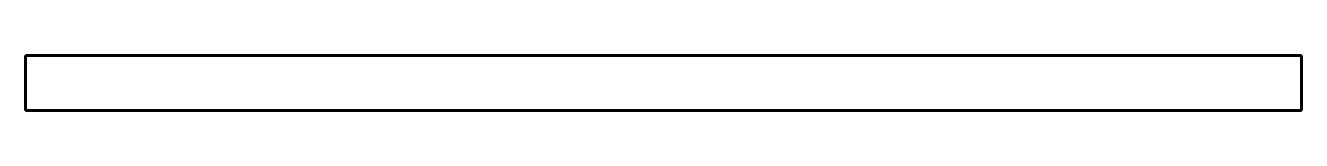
# Model space of a CAD drawing. Header units: millimetres. Extents: x 0 to 1861, y 0 to 80.
import ezdxf

# ---------------------------------------------------------------- set-up
doc = ezdxf.new("R2010")
doc.units = ezdxf.units.MM
doc.linetypes.add('K5LT_BASIC', pattern=[0])

msp = doc.modelspace()

# ---------------------------------------------------------------- linework, layer by layer
at = {"color": 150, "linetype": 'K5LT_BASIC', "lineweight": 60, "true_color": 0x0080ff}
for p, q in [((0, 80), (0, 0)), ((197, 80), (0, 80)), ((595.8, 80), (197, 80)), ((1462.6, 80), (595.8, 80)), ((1860.9, 80), (1462.6, 80)), ((1860.9, 0), (1860.9, 80)), ((0, 0), (197, 0)), ((197, 0), (595.8, 0)), ((595.8, 0), (1462.6, 0)), ((1462.6, 0), (1860.9, 0))]:
    msp.add_line(p, q, dxfattribs=at)

doc.saveas('drawing.dxf')
